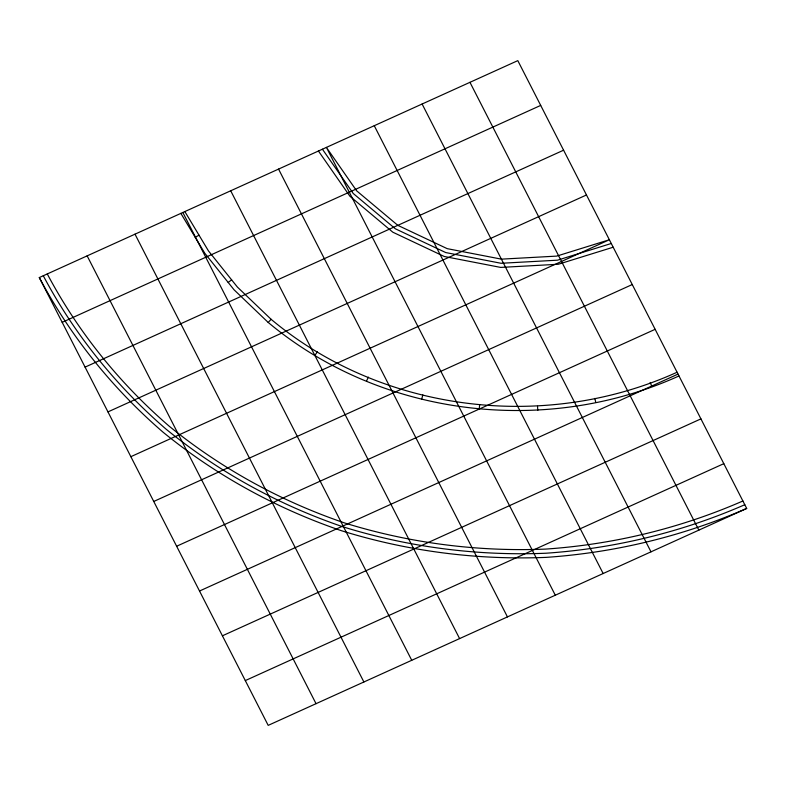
<?xml version="1.0" encoding="UTF-8"?>
<svg xmlns="http://www.w3.org/2000/svg" width="786" height="786" viewBox="0 0 786 786"><rect width="100%" height="100%" fill="white"/><g stroke="black" fill="none" stroke-linecap="round" stroke-linejoin="round"><path stroke-width="1.18" d="M479.234 408.838L479.686 404.711M421.738 398.924L422.868 394.916M366.581 380.915L368.369 377.123M315.009 355.233L317.406 351.745M180.859 213.379L204.782 253.23L234.061 289.788L268.183 322.427L271.141 319.332C382.585 412.581 545.317 432.015 677.08 372.24M228.195 282.469L231.624 279.845M195.213 237.284L199.025 235.201M39.3 277.556L517.807 60.63L746.7 508.444L268.193 725.37L39.3 277.556C70.553 336.516 112.82 388.834 163.321 432.408C216.307 475.54 276.672 508.581 341.301 530.668C407.551 551.281 476.847 560.222 546.162 557.372C615.32 552.627 683.162 536.19 746.7 508.444M62.192 322.339L540.699 105.412M85.075 367.121L563.591 150.195M107.967 411.893L586.474 194.977M130.859 456.676L609.366 239.759L556.704 256.108L501.399 259.144L447.205 248.651L397.824 225.336L356.628 190.802L326.406 147.404L555.299 595.218M153.742 501.458L632.258 284.542M176.634 546.241L655.141 329.324M199.526 591.023L678.033 374.107M222.409 635.805L700.925 418.879M245.301 680.588L723.808 463.661M678.986 375.963C545.425 436.456 381.19 416.845 268.183 322.427M742.888 500.987C680.411 528.271 613.689 544.433 545.69 549.09C477.524 551.89 409.388 543.106 344.248 522.837C280.7 501.114 221.328 468.623 169.226 426.218C119.57 383.372 78.011 331.918 47.278 273.941M744.794 504.71C681.786 532.23 614.505 548.53 545.926 553.226C477.181 556.056 408.474 547.194 342.775 526.758C278.686 504.848 218.822 472.081 166.268 429.313C116.19 386.103 74.287 334.217 43.289 275.748M611.272 243.493L557.52 260.186L501.055 263.281L445.741 252.561L395.329 228.775L353.268 193.513L322.417 149.212M613.178 247.226L558.325 264.253L500.711 267.417L444.267 256.482L392.833 232.204L349.908 196.235L318.428 151.02M271.141 319.332L237.411 287.077L208.487 250.95L184.848 211.572M469.959 82.324L698.852 530.137M422.111 104.017L650.995 551.831M374.254 125.711L603.147 573.525M278.558 169.098L507.442 616.902M230.701 190.782L459.594 638.596M182.853 212.475L411.746 660.289M135.005 234.169L363.889 681.983M87.148 255.863L316.041 703.676M650.189 382.458L651.781 386.309M594.845 398.404L595.768 402.442M537.536 406.283L537.771 410.42"/></g></svg>
